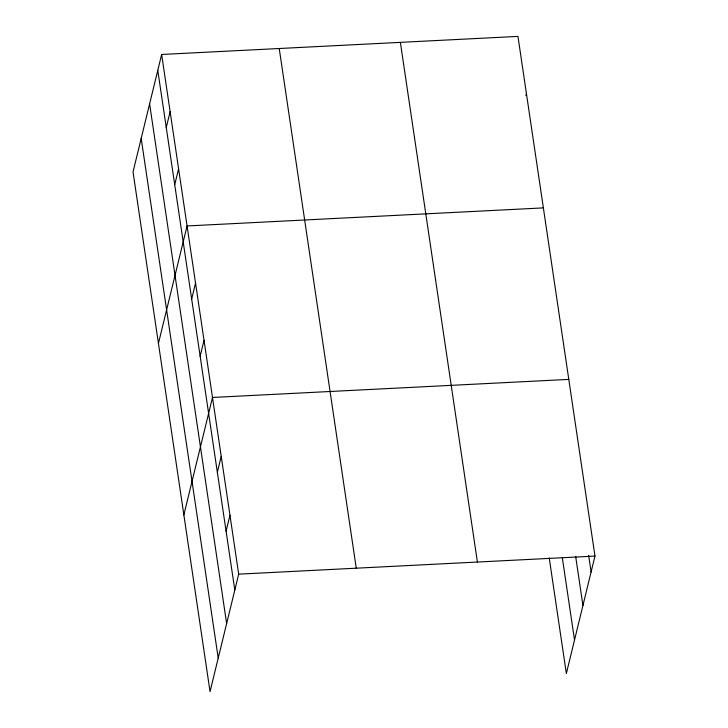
<?xml version="1.0" encoding="UTF-8"?>
<svg xmlns="http://www.w3.org/2000/svg" width="728" height="728" viewBox="0 0 728 728"><rect width="100%" height="100%" fill="white"/><g stroke="black" fill="none" stroke-linecap="round" stroke-linejoin="round"><path stroke-width="1.09" d="M161.652 54.473L133.024 171.917L210.046 691.6L238.684 574.155L161.652 54.473L517.954 36.4L594.976 556.083L566.348 673.527L549.221 557.957M166.248 127.537L170.124 111.639M174.72 184.694L178.597 168.805M158.44 343.416L187.069 225.962L543.37 207.889M191.673 299.026L195.541 283.128M200.145 356.192L204.013 340.295M183.856 514.905L212.494 397.461L568.786 379.388M217.344 472.254L221.221 456.356M226.071 531.149L229.948 515.251M525.907 95.687L526.426 93.566M238.684 574.155L594.976 556.083M588.634 555.309L591.109 571.971M575.684 556.592L582.937 605.487M562.325 557.785L574.519 640.012M400.373 42.361L477.404 562.043M279.234 48.512L356.256 568.186M157.776 70.37L234.807 590.044M149.604 103.877L226.636 623.559M141.187 138.411L218.218 658.085"/></g></svg>
